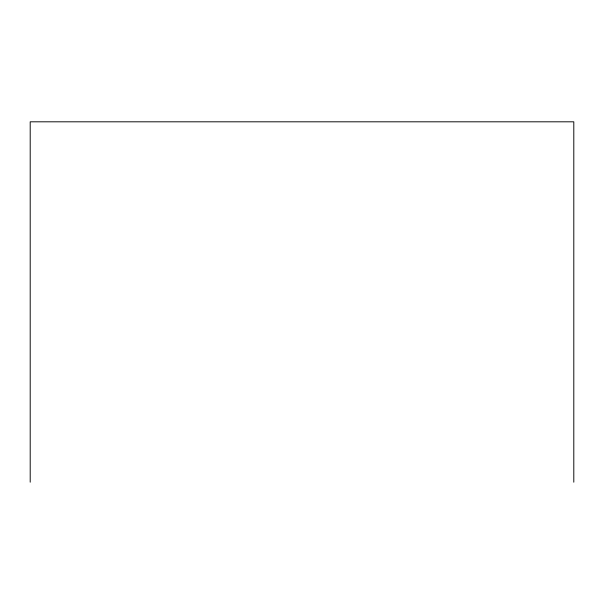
<?xml version="1.0" encoding="UTF-8"?>
<svg xmlns="http://www.w3.org/2000/svg" width="604" height="604" viewBox="0 0 604 604"><rect width="100%" height="100%" fill="white"/><g stroke="black" fill="none" stroke-linecap="round" stroke-linejoin="round"><path stroke-width="0.91" d="M573.8 482.188L573.8 121.812L30.2 121.812L30.2 482.188"/></g></svg>
